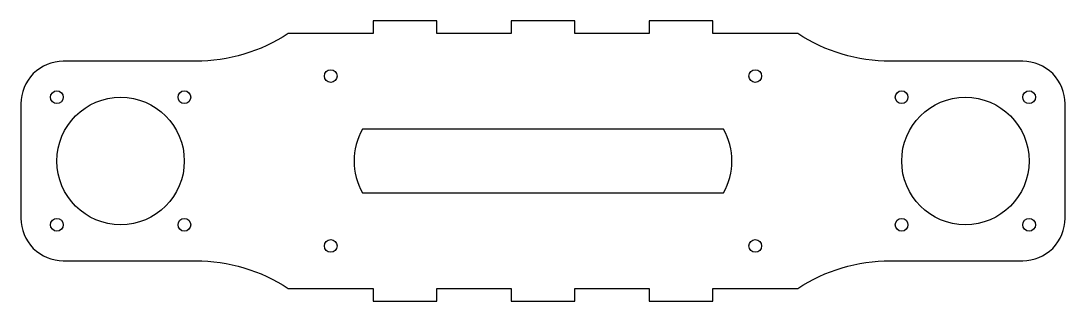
# Model space of a CAD drawing. Header units: millimetres. Extents: x -123 to 123, y -33 to 33.
import ezdxf

# ---------------------------------------------------------------- set-up
doc = ezdxf.new("R2010")
doc.units = ezdxf.units.MM
doc.layers.get('0').update_dxf_attribs({"linetype": 'CONTINUOUS'})

msp = doc.modelspace()

# ---------------------------------------------------------------- linework, layer by layer
for points in [[(113, -23.5, 0.414214), (123, -13.5), (123, 13.5, 0.414214), (113, 23.5), (81.86, 23.5, -0.145541), (60, 30), (40, 30), (40, 33), (25, 33), (25, 30), (7.5, 30), (7.5, 33), (-7.5, 33), (-7.5, 30), (-25, 30), (-25, 33), (-40, 33), (-40, 30), (-60, 30, -0.145541), (-81.86, 23.5), (-113, 23.5, 0.414214), (-123, 13.5), (-123, -13.5, 0.414214), (-113, -23.5), (-81.86, -23.5, -0.145541), (-60, -30), (-40, -30), (-40, -33), (-25, -33), (-25, -30), (-7.5, -30), (-7.5, -33), (7.5, -33), (7.5, -30), (25, -30), (25, -33), (40, -33), (40, -30), (60, -30, -0.145541), (81.86, -23.5)], [(-42.5, 7.5, 0.267949), (-42.5, -7.5), (42.5, -7.5, 0.267949), (42.5, 7.5)]]:
    msp.add_lwpolyline(points, format="xyb", close=True)
for centre, radius in [((-50, 20), 1.5), ((50, 20), 1.5), ((-114.53, 15.03), 1.5), ((-99.5, 0), 15), ((-84.47, 15.03), 1.5), ((84.47, 15.03), 1.5), ((99.5, 0), 15), ((114.53, 15.03), 1.5), ((-114.53, -15.03), 1.5), ((-84.47, -15.03), 1.5), ((84.47, -15.03), 1.5), ((114.53, -15.03), 1.5), ((-50, -20), 1.5), ((50, -20), 1.5)]:
    msp.add_circle(centre, radius)

doc.saveas('drawing.dxf')
